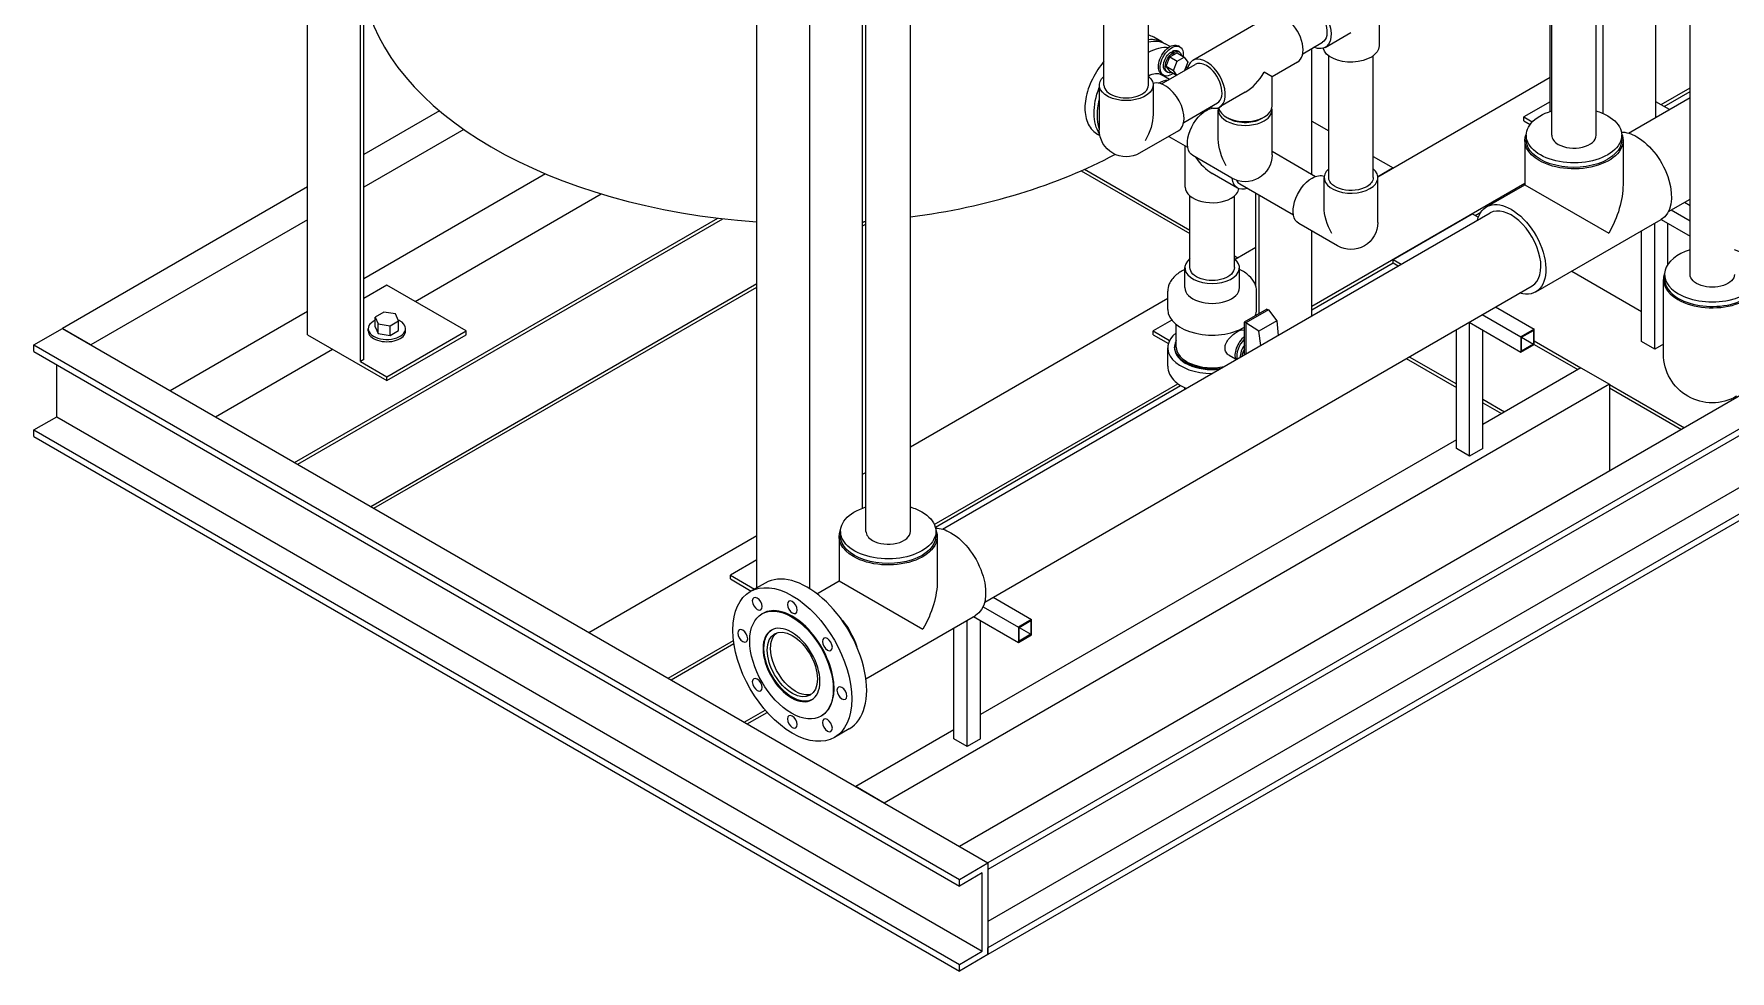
# Model space of a CAD drawing. Header units: inches. Extents: x 384 to 2495, y 344 to 1371.
# Drawn here: x 1268.2 to 1359, y 1204.1 to 1254.2 of the extents above; entities that cross this region are included whole.
import ezdxf

# ---------------------------------------------------------------- set-up
doc = ezdxf.new("R2010")
doc.units = ezdxf.units.IN
doc.header["$MEASUREMENT"] = 0
doc.layers.add('VISIBLE', color=7, linetype='Continuous')

msp = doc.modelspace()

# ---------------------------------------------------------------- linework, layer by layer
at = {"layer": 'VISIBLE'}
for p, q in [((1441.972, 1282.479), (1317.743, 1210.756)), ((1443.497, 1281.599), (1319.268, 1209.875)), ((1443.497, 1281.242), (1319.268, 1209.518)), ((1354.991, 1249.747), (1354.991, 1280.855)), ((1352.162, 1249.942), (1352.162, 1279.967)), ((1442.281, 1277.759), (1319.268, 1206.737)), ((1356.813, 1241.342), (1356.813, 1277.796)), ((1443.497, 1277.057), (1319.268, 1205.333)), ((1443.497, 1276.7), (1319.268, 1204.976)), ((1282.881, 1238.113), (1282.881, 1270.977)), ((1285.709, 1236.684), (1285.709, 1269.344)), ((1351.792, 1248.776), (1351.792, 1260.02)), ((1312.743, 1227.602), (1312.743, 1258.442)), ((1315.118, 1227.602), (1315.118, 1258.442)), ((1325.471, 1251.459), (1325.471, 1258.428)), ((1327.846, 1251.459), (1327.846, 1258.428)), ((1349.334, 1250.053), (1349.334, 1258.117)), ((1349.417, 1248.776), (1349.417, 1258.176)), ((1285.886, 1236.786), (1285.886, 1256.366)), ((1306.907, 1224.585), (1306.907, 1257.105)), ((1312.564, 1228.846), (1312.564, 1257.105)), ((1309.736, 1224.535), (1309.736, 1255.472)), ((1334.381, 1255.179), (1330.227, 1252.781)), ((1340.179, 1255.135), (1340.179, 1253.552)), ((1328.56, 1253.775), (1328.14, 1254.017)), ((1329.005, 1253.518), (1328.737, 1253.673)), ((1336.098, 1253.14), (1337.152, 1253.748)), ((1337.308, 1253.477), (1338.679, 1254.269)), ((1328.805, 1252.469), (1328.997, 1252.962)), ((1328.997, 1252.962), (1329.38, 1253.183)), ((1328.997, 1252.962), (1329.384, 1252.739)), ((1329.049, 1253.227), (1329.144, 1253.172)), ((1329.13, 1253.181), (1329.138, 1253.278)), ((1329.138, 1253.278), (1329.232, 1253.223)), ((1329.144, 1253.172), (1329.155, 1253.054)), ((1329.192, 1252.246), (1329.384, 1252.739)), ((1329.222, 1253.092), (1329.232, 1253.223)), ((1329.38, 1253.183), (1329.766, 1252.96)), ((1329.384, 1252.739), (1329.766, 1252.96)), ((1329.501, 1253.231), (1329.406, 1253.286)), ((1329.531, 1253.503), (1329.436, 1253.557)), ((1329.766, 1252.96), (1329.958, 1252.688)), ((1329.958, 1252.688), (1329.782, 1252.236)), ((1335.818, 1252.689), (1334.46, 1251.905)), ((1336.591, 1246.692), (1336.591, 1253.424)), ((1337.492, 1246.514), (1337.492, 1253.022)), ((1339.867, 1246.514), (1339.867, 1253.022)), ((1328.973, 1251.768), (1328.546, 1252.015)), ((1328.547, 1251.522), (1330.352, 1252.564)), ((1328.656, 1251.987), (1328.561, 1252.042)), ((1328.876, 1252.149), (1328.781, 1252.204)), ((1328.997, 1252.197), (1328.805, 1252.469)), ((1328.805, 1252.469), (1329.192, 1252.246)), ((1328.997, 1252.197), (1329.356, 1251.99)), ((1329.368, 1251.996), (1329.192, 1252.246)), ((1334.46, 1251.905), (1334.039, 1252.148)), ((1334.46, 1250.337), (1334.46, 1251.905)), ((1340.114, 1246.56), (1349.334, 1251.883)), ((1325.221, 1251.459), (1325.221, 1249.061)), ((1328.096, 1251.459), (1328.096, 1249.891)), ((1333.022, 1251.075), (1331.664, 1250.291)), ((1355.263, 1250.416), (1356.813, 1251.31)), ((1355.425, 1250.322), (1356.813, 1251.123)), ((1289.927, 1250.09), (1285.886, 1247.756)), ((1329.734, 1249.466), (1331.539, 1250.507)), ((1331.066, 1250.235), (1331.134, 1250.196)), ((1331.585, 1248.564), (1331.585, 1250.133)), ((1334.46, 1247.734), (1334.46, 1250.133)), ((1349.334, 1250.573), (1347.92, 1249.756)), ((1353.514, 1248.895), (1356.813, 1250.799)), ((1355.705, 1250.16), (1354.991, 1250.573)), ((1291.237, 1249.085), (1285.886, 1245.995)), ((1336.591, 1249.536), (1337.492, 1249.016)), ((1347.92, 1249.756), (1348.376, 1249.493)), ((1347.92, 1249.552), (1347.92, 1249.756)), ((1347.92, 1249.552), (1348.26, 1249.356)), ((1325.254, 1248.755), (1325.14, 1248.821)), ((1329.454, 1249.015), (1327.377, 1247.816)), ((1328.941, 1248.719), (1329.946, 1248.139)), ((1329.817, 1246.003), (1329.817, 1248.213)), ((1347.98, 1248.495), (1347.98, 1246.133)), ((1348.054, 1248.776), (1348.054, 1248.533)), ((1353.155, 1248.776), (1353.155, 1248.533)), ((1353.23, 1248.495), (1353.23, 1246.133)), ((1332.304, 1246.489), (1330.227, 1247.688)), ((1334.46, 1247.922), (1336.791, 1246.577)), ((1339.867, 1247.644), (1340.929, 1247.031)), ((1295.61, 1246.711), (1285.886, 1241.096)), ((1324.252, 1246.878), (1330.067, 1243.521)), ((1324.436, 1246.96), (1330.067, 1243.708)), ((1332.613, 1245.958), (1331.255, 1246.742)), ((1337.242, 1244.945), (1337.242, 1246.514)), ((1340.929, 1247.031), (1340.114, 1246.56)), ((1340.117, 1244.115), (1340.117, 1246.514)), ((1282.881, 1246.021), (1269.771, 1238.453)), ((1288.633, 1239.895), (1298.587, 1245.642)), ((1330.067, 1241.702), (1330.067, 1245.536)), ((1332.442, 1241.702), (1332.442, 1245.536)), ((1332.738, 1246.174), (1335.603, 1244.52)), ((1333.586, 1240.725), (1333.586, 1245.685)), ((1333.763, 1239.243), (1333.763, 1245.583)), ((1336.591, 1239.635), (1347.98, 1246.211)), ((1345.933, 1244.951), (1347.98, 1246.133)), ((1347.98, 1246.133), (1352.461, 1243.545)), ((1316.84, 1227.721), (1346.121, 1244.626)), ((1340.929, 1242.14), (1345.165, 1244.586)), ((1345.165, 1244.586), (1345.493, 1244.396)), ((1345.328, 1244.492), (1345.631, 1244.667)), ((1355.657, 1244.701), (1356.813, 1245.368)), ((1355.805, 1244.787), (1356.813, 1244.205)), ((1356.512, 1245.195), (1356.813, 1245.021)), ((1282.881, 1244.26), (1271.296, 1237.572)), ((1282.189, 1231.283), (1304.821, 1244.35)), ((1282.351, 1231.189), (1305.091, 1244.318)), ((1312.564, 1244.117), (1312.634, 1244.158)), ((1312.564, 1243.93), (1312.743, 1244.033)), ((1337.961, 1242.87), (1335.883, 1244.069)), ((1336.591, 1239.124), (1336.591, 1243.661)), ((1348.558, 1240.405), (1355.276, 1244.283)), ((1354.215, 1237.744), (1354.215, 1243.67)), ((1354.922, 1237.336), (1354.922, 1244.079)), ((1355.27, 1244.279), (1356.813, 1243.388)), ((1355.629, 1241.885), (1355.629, 1244.072)), ((1332.485, 1242.155), (1333.586, 1242.791)), ((1332.442, 1242.337), (1332.621, 1242.234)), ((1336.591, 1239.448), (1340.929, 1241.952)), ((1340.929, 1241.952), (1340.929, 1242.14)), ((1340.929, 1242.14), (1341.372, 1241.885)), ((1340.929, 1241.952), (1341.209, 1241.791)), ((1329.795, 1240.632), (1329.795, 1241.702)), ((1332.715, 1240.632), (1332.715, 1241.702)), ((1350.482, 1241.516), (1354.215, 1239.361)), ((1355.391, 1237.081), (1355.391, 1241.062)), ((1355.449, 1241.099), (1355.449, 1241.342)), ((1287.123, 1240.766), (1285.886, 1240.052)), ((1286.262, 1228.932), (1306.907, 1240.851)), ((1286.424, 1228.838), (1306.907, 1240.664)), ((1291.366, 1238.317), (1287.123, 1240.766)), ((1315.118, 1232.129), (1328.88, 1240.074)), ((1319.09, 1223.824), (1348.371, 1240.729)), ((1328.88, 1239.464), (1328.88, 1240.438)), ((1333.63, 1239.464), (1333.63, 1240.438)), ((1282.881, 1239.361), (1275.539, 1235.122)), ((1286.955, 1239.323), (1286.496, 1239.058)), ((1287.582, 1239.226), (1286.955, 1239.323)), ((1287.751, 1238.864), (1287.582, 1239.226)), ((1334.186, 1239.487), (1332.976, 1238.789)), ((1334.263, 1239.442), (1333.054, 1238.744)), ((1333.586, 1239.14), (1333.586, 1239.202)), ((1334.186, 1239.487), (1334.263, 1239.442)), ((1334.263, 1239.442), (1334.721, 1238.855)), ((1345.702, 1239.189), (1347.762, 1237.999)), ((1346.409, 1239.597), (1348.469, 1238.407)), ((1268.246, 1237.572), (1269.771, 1238.453)), ((1271.296, 1237.572), (1269.771, 1238.453)), ((1269.771, 1238.453), (1319.268, 1209.875)), ((1286.123, 1238.317), (1286.123, 1238.438)), ((1286.496, 1238.535), (1286.496, 1239.058)), ((1286.496, 1239.058), (1286.664, 1238.695)), ((1286.496, 1238.535), (1286.664, 1238.172)), ((1286.664, 1238.695), (1287.291, 1238.598)), ((1286.664, 1238.172), (1286.664, 1238.695)), ((1286.664, 1238.172), (1287.291, 1238.075)), ((1287.123, 1235.867), (1291.366, 1238.317)), ((1287.291, 1238.598), (1287.751, 1238.864)), ((1287.291, 1238.075), (1287.291, 1238.598)), ((1287.291, 1238.075), (1287.751, 1238.34)), ((1287.751, 1238.34), (1287.751, 1238.864)), ((1288.123, 1238.317), (1288.123, 1238.438)), ((1291.366, 1238.113), (1291.366, 1238.317)), ((1329.098, 1238.89), (1328.106, 1238.317)), ((1328.106, 1238.317), (1328.981, 1237.811)), ((1328.106, 1238.113), (1328.106, 1238.317)), ((1329.335, 1237.456), (1329.335, 1238.657)), ((1332.945, 1238.364), (1332.976, 1238.346)), ((1332.976, 1238.789), (1332.976, 1237.038)), ((1333.054, 1238.744), (1332.976, 1238.789)), ((1333.759, 1238.3), (1333.054, 1238.744)), ((1333.054, 1238.744), (1333.054, 1237.082)), ((1334.721, 1238.855), (1333.759, 1238.3)), ((1333.852, 1237.543), (1333.759, 1238.3)), ((1334.721, 1238.855), (1334.781, 1238.08)), ((1344.315, 1232.029), (1344.315, 1238.388)), ((1344.995, 1238.78), (1347.762, 1237.183)), ((1344.995, 1238.78), (1345.022, 1238.765)), ((1345.022, 1231.62), (1345.022, 1238.765)), ((1345.729, 1232.029), (1345.729, 1238.356)), ((1348.469, 1238.407), (1347.762, 1237.999)), ((1347.798, 1237.979), (1348.434, 1238.346)), ((1348.434, 1238.346), (1348.434, 1237.611)), ((1348.469, 1237.591), (1348.469, 1238.407)), ((1268.246, 1237.572), (1317.743, 1208.995)), ((1268.246, 1237.215), (1268.246, 1237.572)), ((1277.953, 1233.729), (1284.213, 1237.343)), ((1282.881, 1238.113), (1287.123, 1235.663)), ((1287.123, 1235.663), (1291.366, 1238.113)), ((1328.106, 1238.113), (1328.914, 1237.646)), ((1328.88, 1236.441), (1328.88, 1237.415)), ((1329.239, 1237.415), (1329.239, 1237.456)), ((1347.762, 1237.999), (1347.762, 1237.183)), ((1347.762, 1237.183), (1348.469, 1237.591)), ((1347.798, 1237.979), (1348.434, 1237.611)), ((1347.798, 1237.244), (1347.798, 1237.979)), ((1348.434, 1237.611), (1347.798, 1237.244)), ((1348.469, 1237.787), (1350.97, 1236.343)), ((1348.469, 1237.599), (1350.807, 1236.249)), ((1354.922, 1237.336), (1354.215, 1237.744)), ((1355.391, 1237.607), (1354.922, 1237.336)), ((1268.246, 1237.215), (1317.743, 1208.638)), ((1269.462, 1233.732), (1269.462, 1236.513)), ((1285.886, 1236.786), (1285.709, 1236.684)), ((1285.709, 1236.684), (1287.123, 1235.867)), ((1332.165, 1237.013), (1332.505, 1236.817)), ((1341.636, 1236.841), (1344.315, 1235.295)), ((1341.799, 1236.935), (1344.315, 1235.482)), ((1350.977, 1236.347), (1345.729, 1233.317)), ((1350.977, 1236.347), (1352.502, 1235.467)), ((1287.123, 1235.663), (1287.123, 1235.867)), ((1352.502, 1235.467), (1313.723, 1213.077)), ((1316.397, 1227.977), (1329.422, 1235.496)), ((1352.502, 1235.467), (1352.502, 1230.824)), ((1352.502, 1235.458), (1356.516, 1233.141)), ((1316.453, 1227.821), (1329.571, 1235.395)), ((1329.795, 1235.201), (1329.795, 1235.274)), ((1345.729, 1234.666), (1346.897, 1233.992)), ((1352.502, 1235.271), (1356.353, 1233.047)), ((1268.246, 1233.03), (1269.462, 1233.732)), ((1269.462, 1233.732), (1318.959, 1205.155)), ((1345.729, 1234.478), (1346.735, 1233.898)), ((1268.246, 1232.673), (1268.246, 1233.03)), ((1268.246, 1233.03), (1317.743, 1204.452)), ((1268.246, 1232.673), (1317.743, 1204.096)), ((1344.315, 1232.501), (1318.859, 1217.804)), ((1345.022, 1231.62), (1344.315, 1232.029)), ((1345.729, 1232.029), (1345.022, 1231.62)), ((1312.564, 1230.654), (1312.743, 1230.758)), ((1297.921, 1222.2), (1306.907, 1227.388)), ((1311.306, 1227.322), (1311.306, 1224.959)), ((1311.38, 1227.602), (1311.38, 1227.359)), ((1316.481, 1227.602), (1316.481, 1227.359)), ((1316.556, 1227.322), (1316.556, 1224.959)), ((1306.907, 1226.078), (1305.493, 1225.261)), ((1305.493, 1225.261), (1306.786, 1224.515)), ((1305.493, 1225.057), (1305.493, 1225.261)), ((1305.493, 1225.057), (1306.61, 1224.413)), ((1307.349, 1224.84), (1306.554, 1224.381)), ((1310.115, 1224.271), (1311.306, 1224.959)), ((1311.306, 1224.959), (1315.787, 1222.372)), ((1319.539, 1224.083), (1321.599, 1222.894)), ((1307.226, 1223.216), (1307.182, 1223.191)), ((1312.74, 1219.725), (1318.602, 1223.109)), ((1318.152, 1216.107), (1318.152, 1222.85)), ((1318.5, 1223.05), (1320.892, 1221.669)), ((1318.859, 1216.515), (1318.859, 1222.843)), ((1319.005, 1223.575), (1320.892, 1222.486)), ((1321.599, 1222.894), (1320.892, 1222.486)), ((1320.928, 1222.465), (1321.564, 1222.833)), ((1321.564, 1222.833), (1321.564, 1222.098)), ((1321.599, 1222.078), (1321.599, 1222.894)), ((1317.445, 1216.515), (1317.445, 1222.441)), ((1320.892, 1222.486), (1320.892, 1221.669)), ((1320.892, 1221.669), (1321.599, 1222.078)), ((1320.928, 1222.465), (1321.564, 1222.098)), ((1320.928, 1221.731), (1320.928, 1222.465)), ((1321.564, 1222.098), (1320.928, 1221.731)), ((1302.157, 1219.755), (1305.655, 1221.774)), ((1302.319, 1219.661), (1305.678, 1221.6)), ((1306.23, 1217.403), (1307.353, 1218.052)), ((1306.392, 1217.309), (1307.462, 1217.927)), ((1310.382, 1217.751), (1310.338, 1217.725)), ((1311.849, 1217.046), (1311.054, 1216.586)), ((1317.445, 1216.987), (1312.197, 1213.958)), ((1318.152, 1216.107), (1317.445, 1216.515)), ((1318.859, 1216.515), (1318.152, 1216.107)), ((1313.723, 1213.077), (1312.197, 1213.958)), ((1317.743, 1210.756), (1319.268, 1209.875)), ((1317.743, 1208.995), (1319.268, 1209.875)), ((1318.959, 1209.34), (1317.743, 1208.638)), ((1318.959, 1205.155), (1318.959, 1209.34)), ((1319.268, 1209.875), (1319.268, 1209.518)), ((1319.268, 1209.875), (1319.268, 1204.976)), ((1317.743, 1208.638), (1317.743, 1208.995)), ((1317.743, 1204.452), (1318.959, 1205.155)), ((1319.268, 1204.976), (1317.743, 1204.096)), ((1319.268, 1204.976), (1319.268, 1205.333)), ((1317.743, 1204.096), (1317.743, 1204.452))]:
    msp.add_line(p, q, dxfattribs=at)
at = {"layer": 'VISIBLE', "extrusion": (0, 0, -1)}
for centre, radius, start, end in [((-1326.658, 1249.061), 1.437, 240, 0), ((-1333.022, 1247.734), 1.438, 180, 300), ((-1338.679, 1244.115), 1.438, 180, 300), ((-1358, 1237.081), 2.609, 240, 0)]:
    msp.add_arc(centre, radius, start, end, dxfattribs=at)
at = {"layer": 'VISIBLE'}
for centre, major_axis, start_param, end_param in [((1309.736, 1257.913), (-24, 0), 0.110827, 1.452671), ((1335.1, 1253.934), (0.719, -1.245), 0, 3.141593), ((1330.945, 1251.536), (0.719, -1.245), -0.598668, 3.740261), ((1330.945, 1251.536), (-0.594, 1.028), -0.785398, 0), ((1330.945, 1251.536), (0.594, -1.028), 0, 2.356194), ((1333.022, 1252.735), (1.016, 1.761), 3.926991, 4.712389), ((1326.658, 1251.459), (-1.187, 0), 0, 3.141593), ((1328.736, 1250.26), (0.719, -1.245), 0, 3.045266), ((1333.022, 1250.133), (-1.437, 0), -0.123287, 2.356194), ((1333.022, 1250.337), (-1.437, 0), 0.096327, 3.141593), ((1333.022, 1250.133), (1.438, 0), -0.785398, 0.123287), ((1350.605, 1248.776), (-1.188, 0), 0, 0.785398), ((1350.605, 1248.776), (1.188, 0), -2.356194, 0), ((1309.736, 1257.913), (24, 0), -1.344612, -0.82287), ((1331.255, 1248.402), (1.016, -1.761), -1.449708, -0.785398), ((1333.332, 1247.202), (-0.594, -1.028), -0.377171, 0), ((1338.679, 1246.514), (-1.438, 0), -0.598668, 2.356194), ((1338.679, 1246.514), (1.437, 0), -0.785398, 0.598668), ((1331.255, 1246.003), (-1.438, 0), 0, 2.356194), ((1331.255, 1246.003), (1.438, 0), -0.785398, -0.096327), ((1347.246, 1242.678), (1.125, -1.949), 0, 3.141593), ((1309.736, 1257.913), (24, 0), -1.452671, -1.445164), ((1331.255, 1241.702), (-1.46, 0), -0.620898, 3.762491), ((1358, 1241.342), (-2.551, 0), -1.086521, 0.785398), ((1358, 1241.342), (2.551, 0), -2.356194, 1.086521), ((1358, 1241.062), (-2.609, 0), -0.214225, 0.785398), ((1358, 1241.099), (-2.551, 0), 0, 0.785398), ((1358, 1241.062), (2.609, 0), -2.356194, 0.214225), ((1358, 1241.099), (2.551, 0), -2.356194, 0), ((1331.255, 1240.632), (-1.46, 0), 0, 3.141593), ((1331.255, 1239.464), (-2.375, 0), 0, 2.381788), ((1331.255, 1239.464), (2.375, 0), -0.251938, 0), ((1287.123, 1238.438), (-1, 0), -0.892603, 3.926991), ((1287.123, 1238.317), (-1, 0), 0, 3.141593), ((1287.123, 1238.438), (-1, 0), -2.356194, -2.231284), ((1331.255, 1237.415), (-2.375, 0), -0.629332, 1.570998), ((1331.255, 1237.456), (-2.016, 0), -0.309845, 1.816944), ((1331.255, 1237.415), (-2.016, 0), 0, 1.770255), ((1331.255, 1237.456), (-1.92, 0), 0, 1.907463), ((1333.093, 1237.378), (-0.437, -0.758), -2.166487, -0.392862), ((1333.185, 1237.325), (-0.437, -0.758), -2.012314, -0.549247), ((1333.362, 1237.223), (-0.438, -0.758), -1.683805, -0.837174), ((1333.454, 1237.17), (-0.438, -0.758), -1.475111, -0.987087), ((1313.931, 1227.602), (-1.188, 0), 0, 0.785398), ((1313.931, 1227.602), (1.188, 0), -2.356194, 0), ((1308.804, 1220.484), (-2.25, 3.897), -5.497787, 0.785398), ((1309.599, 1220.943), (2.25, -3.897), 0, 3.141593), ((1308.76, 1220.458), (-1.578, 2.733), -5.497787, 0.785398), ((1308.804, 1220.484), (1.578, -2.733), 0, 3.141593), ((1310.572, 1221.504), (-1.313, 2.273), -1.92415, -1.217443), ((1308.804, 1220.484), (-0.947, 1.639), -5.497787, 0.785398)]:
    msp.add_ellipse(centre, major_axis=major_axis, ratio=0.57735, start_param=start_param, end_param=end_param, dxfattribs=at)
at = {"layer": 'VISIBLE', "extrusion": (0, 0, -1)}
for centre, major_axis, start_param, end_param in [((1336.558, 1254.776), (0.75, -1.299), -2.356194, 0.657264), ((1336.558, 1254.776), (0.594, -1.028), -2.356194, 0), ((1327.06, 1251.177), (1.5, 2.598), -0.405796, 0.05896), ((1327.237, 1251.074), (1.5, 2.598), -0.494078, 0), ((1328.999, 1252.8), (-0.437, -0.758), 0, 3.141593), ((1327.811, 1250.743), (1.5, 2.598), -0.769014, -0.229922), ((1329.093, 1252.745), (-0.437, -0.758), -0.930402, 3.926991), ((1329.093, 1252.745), (-0.312, -0.541), 0, 2.255771), ((1329.188, 1252.69), (-0.312, -0.541), -0.579902, 2.255771), ((1329.093, 1252.745), (0.312, 0.541), -0.684975, 0), ((1329.188, 1252.69), (0.312, 0.541), -0.684975, 0.579902), ((1329.093, 1252.745), (-0.438, -0.758), -2.356194, -2.211191), ((1338.679, 1253.552), (1.5, 0), 0, 2.999696), ((1326.658, 1251.459), (1.437, 0), -0.598668, 3.740261), ((1327.811, 1250.743), (0.734, 1.272), -0.751927, 0), ((1327.811, 1250.743), (-1.5, -2.598), -2.581853, -2.501575), ((1327.06, 1251.177), (-1.5, -2.598), 0.252483, 1.307273), ((1328.43, 1250.386), (0.734, 1.272), -0.820667, -0.31557), ((1327.237, 1251.074), (1.5, 2.598), -2.673051, -2.039338), ((1330.945, 1248.933), (-0.719, -1.245), 0, 2.356194), ((1330.945, 1248.933), (0.719, 1.245), -0.785398, -0.451088), ((1330.945, 1248.933), (0.719, 1.245), -0.192413, -0.096327), ((1350.605, 1248.776), (2.551, 0), -0.785398, 4.228113), ((1350.605, 1248.776), (2.551, 0), -1.086521, -0.785398), ((1326.658, 1249.061), (1.016, 1.761), 0.785398, 1.570796), ((1333.022, 1250.133), (-1.188, 0), -2.356194, -0.685002), ((1333.022, 1250.133), (-1.188, 0), -2.456591, -2.356194), ((1333.022, 1247.734), (-1.016, 1.761), -1.570796, -0.785398), ((1350.605, 1248.495), (-2.625, 0), -0.785398, 0.245839), ((1350.605, 1248.533), (2.551, 0), 0, 3.141593), ((1350.605, 1248.495), (2.625, 0), -0.245839, 2.356194), ((1353.963, 1246.556), (-1.313, 2.273), 0.32393, 0.785398), ((1353.963, 1246.556), (1.312, -2.273), -2.356194, 0), ((1333.332, 1247.202), (-0.719, -1.245), -0.598668, 0.664498), ((1336.602, 1245.314), (-0.719, -1.245), 0, 2.356194), ((1336.602, 1245.314), (0.719, 1.245), -0.785398, -0.096327), ((1338.679, 1246.514), (-1.188, 0), -2.356194, 0), ((1338.679, 1246.514), (1.188, 0), 0, 0.785398), ((1350.605, 1244.617), (-1.856, -3.215), 3.926991, 4.712389), ((1338.679, 1244.115), (-1.016, 1.761), -1.570796, -0.785398), ((1347.246, 1242.678), (-1.313, 2.273), -0.5411, 0.785398), ((1347.246, 1242.678), (1.312, -2.273), -2.356194, 0.5411), ((1331.255, 1241.702), (1.188, 0), 0, 3.141593), ((1358, 1241.342), (1.188, 0), 0, 3.141593), ((1313.931, 1227.602), (2.551, 0), -0.785398, 4.228113), ((1313.931, 1227.602), (2.551, 0), -1.086521, -0.785398), ((1313.931, 1227.322), (-2.625, 0), -0.785398, 0.245839), ((1313.931, 1227.359), (2.551, 0), 0, 3.141593), ((1313.931, 1227.322), (2.625, 0), -0.245839, 2.356194), ((1317.289, 1225.382), (-1.313, 2.273), 0.32393, 0.785398), ((1317.289, 1225.382), (1.312, -2.273), -2.356194, 0), ((1313.931, 1223.443), (-1.856, -3.215), 3.926991, 4.712389), ((1306.929, 1223.731), (0.188, -0.325), -3.926991, 2.356194), ((1308.804, 1223.545), (0.188, -0.325), -3.926991, 2.356194), ((1310.572, 1221.504), (1.313, -2.273), -1.92415, -1.217443), ((1306.152, 1222.014), (0.188, -0.325), -3.926991, 2.356194), ((1308.76, 1220.458), (1.075, -1.862), -3.926991, 2.356194), ((1308.804, 1220.484), (-1.075, 1.862), -0.785398, -0.020557), ((1308.981, 1220.586), (-0.946, 1.639), -0.785398, -0.093521), ((1308.981, 1220.586), (-0.947, 1.639), -0.785398, -0.093521), ((1310.679, 1221.566), (0.188, -0.325), -3.926991, 2.356194), ((1308.804, 1220.484), (1.075, -1.862), 0.020557, 2.356194), ((1308.981, 1220.586), (0.947, -1.639), 0.093521, 2.356194), ((1308.981, 1220.586), (0.947, -1.639), 0.093521, 2.356194), ((1306.929, 1219.401), (0.188, -0.325), -3.926991, 2.356194), ((1311.456, 1218.953), (0.188, -0.325), -3.926991, 2.356194), ((1308.804, 1217.422), (0.188, -0.325), -3.926991, 2.356194), ((1310.679, 1217.236), (0.188, -0.325), -3.926991, 2.356194)]:
    msp.add_ellipse(centre, major_axis=major_axis, ratio=0.57735, start_param=start_param, end_param=end_param, dxfattribs=at)
at = {"layer": 'VISIBLE'}
for points, knots in [([(1328.14, 1254.017), (1328.054, 1254.067), (1327.956, 1254.102), (1327.848, 1254.121), (1327.847, 1254.121), (1327.846, 1254.121)], [11.3133239, 11.3133239, 11.3133239, 11.3133239, 11.8789873, 11.8789873, 11.8840111, 11.8840111, 11.8840111, 11.8840111]), ([(1325.471, 1252.741), (1325.351, 1252.593), (1325.24, 1252.439), (1325.037, 1252.127), (1324.94, 1251.958), (1324.769, 1251.61), (1324.694, 1251.431), (1324.573, 1251.074), (1324.527, 1250.896), (1324.466, 1250.552), (1324.452, 1250.387), (1324.452, 1250.233)], [15.288567, 15.288567, 15.288567, 15.288567, 15.838631, 15.838631, 16.404299, 16.404299, 16.969967, 16.969967, 17.535635, 17.535635, 18.101303, 18.101303, 18.101303, 18.101303]), ([(1324.452, 1250.233), (1324.452, 1250.079), (1324.466, 1249.926), (1324.527, 1249.637), (1324.573, 1249.5), (1324.694, 1249.254), (1324.769, 1249.144), (1324.94, 1248.957), (1325.037, 1248.88), (1325.14, 1248.821)], [0, 0, 0, 0, 0.565668, 0.565668, 1.131336, 1.131336, 1.697004, 1.697004, 2.262672, 2.262672, 2.262672, 2.262672]), ([(1329.795, 1241.606), (1329.608, 1241.517), (1329.442, 1241.41), (1329.154, 1241.154), (1329.037, 1241.001), (1328.909, 1240.707), (1328.88, 1240.573), (1328.88, 1240.438)], [2.2592775, 2.2592775, 2.2592775, 2.2592775, 2.5667407, 2.5667407, 2.8958776, 2.8958776, 3.1415927, 3.1415927, 3.1415927, 3.1415927]), ([(1333.63, 1240.438), (1333.63, 1240.586), (1333.594, 1240.733), (1333.459, 1241.017), (1333.354, 1241.151), (1333.082, 1241.401), (1332.909, 1241.513), (1332.715, 1241.606)], [0, 0, 0, 0, 0.2693201, 0.2693201, 0.5619077, 0.5619077, 0.8823152, 0.8823152, 0.8823152, 0.8823152]), ([(1332.165, 1237.013), (1332.102, 1237.05), (1332.044, 1237.105), (1331.964, 1237.243), (1331.944, 1237.324), (1331.944, 1237.486), (1331.964, 1237.576), (1332.044, 1237.752), (1332.102, 1237.838), (1332.228, 1237.99), (1332.305, 1238.065), (1332.462, 1238.196), (1332.542, 1238.252), (1332.682, 1238.333), (1332.751, 1238.363), (1332.865, 1238.389), (1332.911, 1238.384), (1332.945, 1238.364)], [1.785218, 1.785218, 1.785218, 1.785218, 2.082969, 2.082969, 2.38072, 2.38072, 2.678471, 2.678471, 2.976222, 2.976222, 3.273651, 3.273651, 3.57108, 3.57108, 3.868508, 3.868508, 4.165937, 4.165937, 4.165937, 4.165937]), ([(1328.88, 1236.441), (1328.88, 1236.294), (1328.915, 1236.146), (1329.051, 1235.863), (1329.155, 1235.728), (1329.431, 1235.475), (1329.609, 1235.361), (1329.828, 1235.258), (1329.846, 1235.25), (1329.865, 1235.241)], [3.1415927, 3.1415927, 3.1415927, 3.1415927, 3.4109128, 3.4109128, 3.7035003, 3.7035003, 4.0317143, 4.0317143, 4.0623154, 4.0623154, 4.0623154, 4.0623154])]:
    msp.add_open_spline(points, degree=3, knots=knots, dxfattribs=at)

doc.saveas('drawing.dxf')
